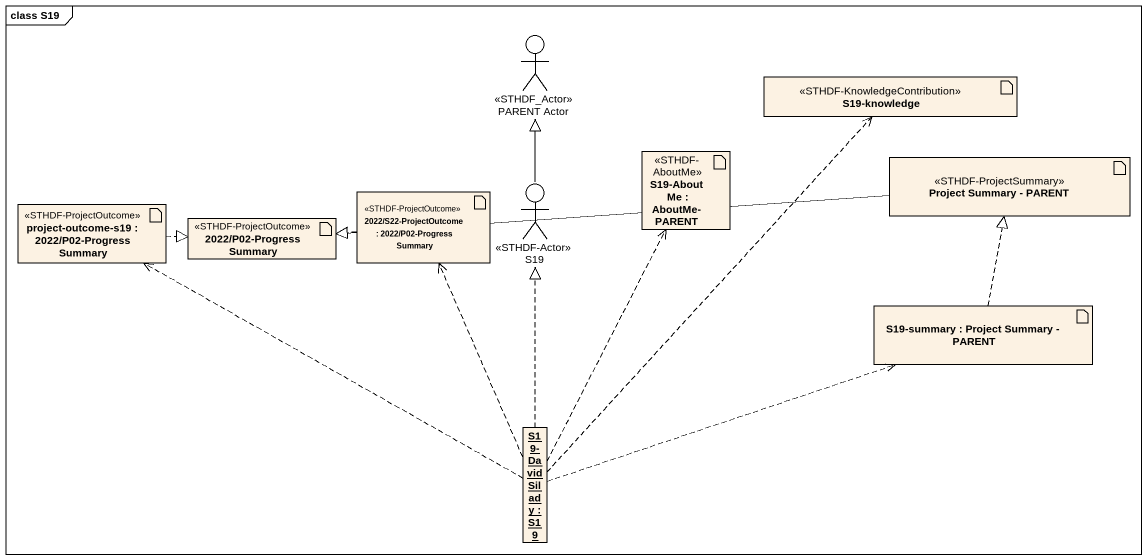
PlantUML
@startuml
mainframe class S19
allowmixing
hide circle
hide empty members
actor "PARENT Actor" as PARENT_Actor <<STHDF_Actor>>
artifact "S19-knowledge" as S19_knowledge <<STHDF-KnowledgeContribution>>
artifact "S19-AboutMe : AboutMe-PARENT" as S19_AboutMe <<STHDF-AboutMe>>
artifact "2022/S22-ProjectOutcome : 2022/P02-Progress Summary" as a2022_S22_ProjectOutcome <<STHDF-ProjectOutcome>>
actor S19 <<STHDF-Actor>>
artifact "Project Summary - PARENT" as Project_Summary_PARENT <<STHDF-ProjectSummary>>
artifact "project-outcome-s19 : 2022/P02-Progress Summary" as project_outcome_s19 <<STHDF-ProjectOutcome>>
artifact "2022/P02-Progress Summary" as a2022_P02_Progress_Summary <<STHDF-ProjectOutcome>>
artifact "S19-summary : Project Summary - PARENT" as S19_summary
object "S19-David Silady : S19" as S19_David_Silady
a2022_S22_ProjectOutcome .left.|> a2022_P02_Progress_Summary
S19 -up-|> PARENT_Actor
project_outcome_s19 .right.|> a2022_P02_Progress_Summary
a2022_P02_Progress_Summary -right- Project_Summary_PARENT
S19_summary .up.|> Project_Summary_PARENT
S19_David_Silady .up.> S19_knowledge
S19_David_Silady .up.> S19_AboutMe
S19_David_Silady .up.> a2022_S22_ProjectOutcome
S19_David_Silady .up.|> S19
S19_David_Silady .left.> project_outcome_s19
S19_David_Silady .right.> S19_summary
@enduml
